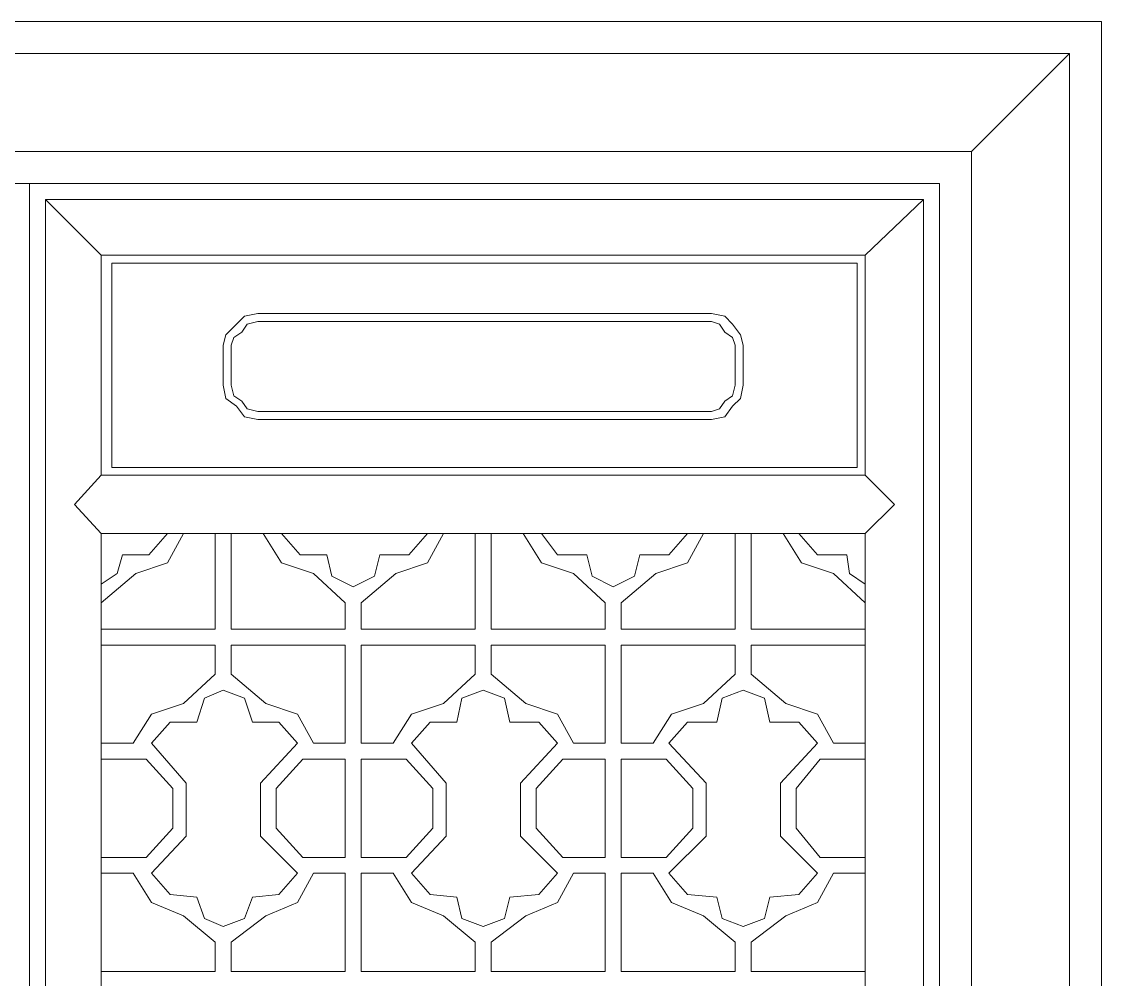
# Model space of a CAD drawing. Header units: centimetres. Extents: x -9.2 to 10.9, y -11.6 to 10.5.
# Drawn here: x 3.8 to 10.9, y 4.15 to 10.45 of the extents above; entities that cross this region are included whole.
import ezdxf

# ---------------------------------------------------------------- set-up
doc = ezdxf.new("R2010")
doc.units = ezdxf.units.CM
doc.header["$MEASUREMENT"] = 0
doc.layers.add('layer 1', color=7, linetype='Continuous')

msp = doc.modelspace()

# ---------------------------------------------------------------- linework, layer by layer
at = {"layer": 'layer 1', "color": 250, "lineweight": 0}
for points, knots in [([(-9.19759, 10.45281), (-9.19759, 10.45281), (10.90362, 10.45281), (10.90362, 10.45281), (10.90362, 10.45281), (10.90362, 10.45281), (10.90362, -11.56967), (10.90362, -11.56967), (10.90362, -11.56967), (10.90362, -11.56967), (-9.19759, -11.56967), (-9.19759, -11.56967), (-9.19759, -11.56967), (-9.19759, -11.56967), (-9.19759, 10.45281), (-9.19759, 10.45281)], [0, 0, 0, 0, 0.25, 0.25, 0.25, 0.25, 0.5, 0.5, 0.5, 0.5, 0.75, 0.75, 0.75, 0.75, 1, 1, 1, 1]), ([(-8.98821, 10.2432), (-8.98821, 10.2432), (10.69401, 10.2432), (10.69401, 10.2432), (10.69401, 10.2432), (10.69401, 10.2432), (10.69401, -11.36006), (10.69401, -11.36006), (10.69401, -11.36006), (10.69401, -11.36006), (-8.98821, -11.36006), (-8.98821, -11.36006), (-8.98821, -11.36006), (-8.98821, -11.36006), (-8.98821, 10.2432), (-8.98821, 10.2432)], [0, 0, 0, 0, 0.25, 0.25, 0.25, 0.25, 0.5, 0.5, 0.5, 0.5, 0.75, 0.75, 0.75, 0.75, 1, 1, 1, 1]), ([(-8.34187, 9.59709), (-8.34187, 9.59709), (10.0479, 9.59709), (10.0479, 9.59709), (10.0479, 9.59709), (10.0479, 9.59709), (10.0479, -10.71372), (10.0479, -10.71372), (10.0479, -10.71372), (10.0479, -10.71372), (-8.34187, -10.71372), (-8.34187, -10.71372), (-8.34187, -10.71372), (-8.34187, -10.71372), (-8.34187, 9.59709), (-8.34187, 9.59709)], [0, 0, 0, 0, 0.25, 0.25, 0.25, 0.25, 0.5, 0.5, 0.5, 0.5, 0.75, 0.75, 0.75, 0.75, 1, 1, 1, 1]), ([(-2.14223, -10.50434), (-2.14223, -10.50434), (-2.14223, 9.38748), (-2.14223, 9.38748), (-2.14223, 9.38748), (-2.14223, 9.38748), (3.84803, 9.38748), (3.84803, 9.38748), (3.84803, 9.38748), (3.84803, 9.38748), (3.84803, -10.50434), (3.84803, -10.50434), (3.84803, -10.50434), (3.84803, -10.50434), (-2.14223, -10.50434), (-2.14223, -10.50434)], [0, 0, 0, 0, 0.25, 0.25, 0.25, 0.25, 0.5, 0.5, 0.5, 0.5, 0.75, 0.75, 0.75, 0.75, 1, 1, 1, 1]), ([(9.83829, -10.50434), (9.83829, -10.50434), (9.83829, 9.38748), (9.83829, 9.38748), (9.83829, 9.38748), (9.83829, 9.38748), (3.84803, 9.38748), (3.84803, 9.38748), (3.84803, 9.38748), (3.84803, 9.38748), (3.84803, -10.50434), (3.84803, -10.50434), (3.84803, -10.50434), (3.84803, -10.50434), (9.83829, -10.50434), (9.83829, -10.50434)], [0, 0, 0, 0, 0.25, 0.25, 0.25, 0.25, 0.5, 0.5, 0.5, 0.5, 0.75, 0.75, 0.75, 0.75, 1, 1, 1, 1]), ([(3.95283, -10.39953), (3.95283, -10.39953), (9.73348, -10.39953), (9.73348, -10.39953), (9.73348, -10.39953), (9.73348, -10.39953), (9.73348, 9.28268), (9.73348, 9.28268), (9.73348, 9.28268), (9.73348, 9.28268), (3.95283, 9.28268), (3.95283, 9.28268), (3.95283, 9.28268), (3.95283, 9.28268), (3.95283, -10.39953), (3.95283, -10.39953)], [0, 0, 0, 0, 0.25, 0.25, 0.25, 0.25, 0.5, 0.5, 0.5, 0.5, 0.75, 0.75, 0.75, 0.75, 1, 1, 1, 1]), ([(9.34927, 8.91597), (9.34927, 8.91597), (4.31954, 8.91597), (4.31954, 8.91597), (4.31954, 8.91597), (4.31954, 8.91597), (4.31954, 7.46643), (4.31954, 7.46643), (4.31954, 7.46643), (4.31954, 7.46643), (9.34927, 7.46643), (9.34927, 7.46643), (9.34927, 7.46643), (9.34927, 7.46643), (9.34927, 8.91597), (9.34927, 8.91597)], [0, 0, 0, 0, 0.25, 0.25, 0.25, 0.25, 0.5, 0.5, 0.5, 0.5, 0.75, 0.75, 0.75, 0.75, 1, 1, 1, 1]), ([(4.38933, 8.86346), (4.38933, 8.86346), (4.38933, 7.51872), (4.38933, 7.51872), (4.38933, 7.51872), (4.38933, 7.51872), (9.29676, 7.51872), (9.29676, 7.51872), (9.29676, 7.51872), (9.29676, 7.51872), (9.29676, 8.86346), (9.29676, 8.86346), (9.29676, 8.86346), (9.29676, 8.86346), (4.38933, 8.86346), (4.38933, 8.86346), (4.38933, 8.86346), (4.38933, 8.86346), (9.29676, 8.86346), (9.29676, 8.86346)], [0, 0, 0, 0, 0.2, 0.2, 0.2, 0.2, 0.4, 0.4, 0.4, 0.4, 0.6, 0.6, 0.6, 0.6, 0.8, 0.8, 0.8, 0.8, 1, 1, 1, 1]), ([(5.34986, 8.53176), (5.34986, 8.53176), (5.26256, 8.51426), (5.26256, 8.51426), (5.26256, 8.51426), (5.26256, 8.51426), (5.21027, 8.46174), (5.21027, 8.46174)], [0, 0, 0, 0, 0.5, 0.5, 0.5, 0.5, 1, 1, 1, 1]), ([(8.47605, 8.46174), (8.47605, 8.46174), (8.42376, 8.51426), (8.42376, 8.51426), (8.42376, 8.51426), (8.42376, 8.51426), (8.33623, 8.53176), (8.33623, 8.53176)], [0, 0, 0, 0, 0.5, 0.5, 0.5, 0.5, 1, 1, 1, 1]), ([(5.21027, 8.46174), (5.21027, 8.46174), (5.14047, 8.39195), (5.14047, 8.39195), (5.14047, 8.39195), (5.14047, 8.39195), (5.12297, 8.32215), (5.12297, 8.32215)], [0, 0, 0, 0, 0.5, 0.5, 0.5, 0.5, 1, 1, 1, 1]), ([(5.34986, 8.47925), (5.34986, 8.47925), (5.28006, 8.46174), (5.28006, 8.46174), (5.28006, 8.46174), (5.28006, 8.46174), (5.24528, 8.40945), (5.24528, 8.40945)], [0, 0, 0, 0, 0.5, 0.5, 0.5, 0.5, 1, 1, 1, 1]), ([(8.42376, 8.40945), (8.42376, 8.40945), (8.38875, 8.46174), (8.38875, 8.46174), (8.38875, 8.46174), (8.38875, 8.46174), (8.33623, 8.47925), (8.33623, 8.47925)], [0, 0, 0, 0, 0.5, 0.5, 0.5, 0.5, 1, 1, 1, 1]), ([(8.54584, 8.32215), (8.54584, 8.32215), (8.52834, 8.39195), (8.52834, 8.39195), (8.52834, 8.39195), (8.52834, 8.39195), (8.47605, 8.46174), (8.47605, 8.46174)], [0, 0, 0, 0, 0.5, 0.5, 0.5, 0.5, 1, 1, 1, 1]), ([(5.24528, 8.40945), (5.24528, 8.40945), (5.19276, 8.37444), (5.19276, 8.37444), (5.19276, 8.37444), (5.19276, 8.37444), (5.17526, 8.32215), (5.17526, 8.32215)], [0, 0, 0, 0, 0.5, 0.5, 0.5, 0.5, 1, 1, 1, 1]), ([(8.49355, 8.32215), (8.49355, 8.32215), (8.47605, 8.37444), (8.47605, 8.37444), (8.47605, 8.37444), (8.47605, 8.37444), (8.42376, 8.40945), (8.42376, 8.40945)], [0, 0, 0, 0, 0.5, 0.5, 0.5, 0.5, 1, 1, 1, 1]), ([(5.12297, 8.06025), (5.12297, 8.06025), (5.14047, 7.97295), (5.14047, 7.97295), (5.14047, 7.97295), (5.14047, 7.97295), (5.21027, 7.92044), (5.21027, 7.92044)], [0, 0, 0, 0, 0.5, 0.5, 0.5, 0.5, 1, 1, 1, 1]), ([(5.17526, 8.06025), (5.17526, 8.06025), (5.19276, 7.99023), (5.19276, 7.99023), (5.19276, 7.99023), (5.19276, 7.99023), (5.24528, 7.95545), (5.24528, 7.95545)], [0, 0, 0, 0, 0.5, 0.5, 0.5, 0.5, 1, 1, 1, 1]), ([(8.42376, 7.95545), (8.42376, 7.95545), (8.47605, 7.99023), (8.47605, 7.99023), (8.47605, 7.99023), (8.47605, 7.99023), (8.49355, 8.06025), (8.49355, 8.06025)], [0, 0, 0, 0, 0.5, 0.5, 0.5, 0.5, 1, 1, 1, 1]), ([(8.47605, 7.92044), (8.47605, 7.92044), (8.52834, 7.97295), (8.52834, 7.97295), (8.52834, 7.97295), (8.52834, 7.97295), (8.54584, 8.06025), (8.54584, 8.06025)], [0, 0, 0, 0, 0.5, 0.5, 0.5, 0.5, 1, 1, 1, 1]), ([(5.21027, 7.92044), (5.21027, 7.92044), (5.26256, 7.85064), (5.26256, 7.85064), (5.26256, 7.85064), (5.26256, 7.85064), (5.34986, 7.83314), (5.34986, 7.83314)], [0, 0, 0, 0, 0.5, 0.5, 0.5, 0.5, 1, 1, 1, 1]), ([(5.24528, 7.95545), (5.24528, 7.95545), (5.28006, 7.90293), (5.28006, 7.90293), (5.28006, 7.90293), (5.28006, 7.90293), (5.34986, 7.88543), (5.34986, 7.88543)], [0, 0, 0, 0, 0.5, 0.5, 0.5, 0.5, 1, 1, 1, 1]), ([(8.33623, 7.88543), (8.33623, 7.88543), (8.38875, 7.90293), (8.38875, 7.90293), (8.38875, 7.90293), (8.38875, 7.90293), (8.42376, 7.95545), (8.42376, 7.95545)], [0, 0, 0, 0, 0.5, 0.5, 0.5, 0.5, 1, 1, 1, 1]), ([(8.33623, 7.83314), (8.33623, 7.83314), (8.42376, 7.85064), (8.42376, 7.85064), (8.42376, 7.85064), (8.42376, 7.85064), (8.47605, 7.92044), (8.47605, 7.92044)], [0, 0, 0, 0, 0.5, 0.5, 0.5, 0.5, 1, 1, 1, 1]), ([(4.31954, 7.08222), (4.31954, 7.08222), (4.14494, 7.27433), (4.14494, 7.27433), (4.14494, 7.27433), (4.14494, 7.27433), (4.31954, 7.46643), (4.31954, 7.46643)], [0, 0, 0, 0, 0.5, 0.5, 0.5, 0.5, 1, 1, 1, 1]), ([(9.34927, 7.46643), (9.34927, 7.46643), (9.54138, 7.27433), (9.54138, 7.27433), (9.54138, 7.27433), (9.54138, 7.27433), (9.34927, 7.08222), (9.34927, 7.08222)], [0, 0, 0, 0, 0.5, 0.5, 0.5, 0.5, 1, 1, 1, 1]), ([(9.34927, -1.1435), (9.34927, -1.1435), (9.34927, 7.08222), (9.34927, 7.08222), (9.34927, 7.08222), (9.34927, 7.08222), (4.31954, 7.08222), (4.31954, 7.08222), (4.31954, 7.08222), (4.31954, 7.08222), (4.31954, -1.1435), (4.31954, -1.1435), (4.31954, -1.1435), (4.31954, -1.1435), (4.31954, -10.03283), (4.31954, -10.03283), (4.31954, -10.03283), (4.31954, -10.03283), (9.34927, -10.03283), (9.34927, -10.03283), (9.34927, -10.03283), (9.34927, -10.03283), (9.34927, -1.1435), (9.34927, -1.1435)], [0, 0, 0, 0, 0.1666667, 0.1666667, 0.1666667, 0.1666667, 0.3333333, 0.3333333, 0.3333333, 0.3333333, 0.5, 0.5, 0.5, 0.5, 0.6666667, 0.6666667, 0.6666667, 0.6666667, 0.8333333, 0.8333333, 0.8333333, 0.8333333, 1, 1, 1, 1]), ([(4.31954, 6.7503), (4.31954, 6.7503), (4.42434, 6.8201), (4.42434, 6.8201), (4.42434, 6.8201), (4.42434, 6.8201), (4.45935, 6.94241), (4.45935, 6.94241), (4.45935, 6.94241), (4.45935, 6.94241), (4.63395, 6.94241), (4.63395, 6.94241), (4.63395, 6.94241), (4.63395, 6.94241), (4.75626, 7.08222), (4.75626, 7.08222)], [0, 0, 0, 0, 0.25, 0.25, 0.25, 0.25, 0.5, 0.5, 0.5, 0.5, 0.75, 0.75, 0.75, 0.75, 1, 1, 1, 1]), ([(4.31954, 6.628), (4.31954, 6.628), (4.54665, 6.8201), (4.54665, 6.8201), (4.54665, 6.8201), (4.54665, 6.8201), (4.75626, 6.89012), (4.75626, 6.89012), (4.75626, 6.89012), (4.75626, 6.89012), (4.86107, 7.08222), (4.86107, 7.08222), (4.86107, 7.08222), (4.86107, 7.08222), (5.07045, 7.08222), (5.07045, 7.08222), (5.07045, 7.08222), (5.07045, 7.08222), (5.07045, 6.4534), (5.07045, 6.4534), (5.07045, 6.4534), (5.07045, 6.4534), (4.31954, 6.4534), (4.31954, 6.4534)], [0, 0, 0, 0, 0.1666667, 0.1666667, 0.1666667, 0.1666667, 0.3333333, 0.3333333, 0.3333333, 0.3333333, 0.5, 0.5, 0.5, 0.5, 0.6666667, 0.6666667, 0.6666667, 0.6666667, 0.8333333, 0.8333333, 0.8333333, 0.8333333, 1, 1, 1, 1]), ([(5.38487, 7.08222), (5.38487, 7.08222), (5.50718, 6.89012), (5.50718, 6.89012), (5.50718, 6.89012), (5.50718, 6.89012), (5.71679, 6.8201), (5.71679, 6.8201)], [0, 0, 0, 0, 0.5, 0.5, 0.5, 0.5, 1, 1, 1, 1]), ([(5.50718, 7.08222), (5.50718, 7.08222), (5.62949, 6.94241), (5.62949, 6.94241), (5.62949, 6.94241), (5.62949, 6.94241), (5.80409, 6.94241), (5.80409, 6.94241), (5.80409, 6.94241), (5.80409, 6.94241), (5.83887, 6.80282), (5.83887, 6.80282), (5.83887, 6.80282), (5.83887, 6.80282), (5.97869, 6.7328), (5.97869, 6.7328), (5.97869, 6.7328), (5.97869, 6.7328), (6.11828, 6.80282), (6.11828, 6.80282), (6.11828, 6.80282), (6.11828, 6.80282), (6.15329, 6.94241), (6.15329, 6.94241), (6.15329, 6.94241), (6.15329, 6.94241), (6.34539, 6.94241), (6.34539, 6.94241), (6.34539, 6.94241), (6.34539, 6.94241), (6.4677, 7.08222), (6.4677, 7.08222)], [0, 0, 0, 0, 0.125, 0.125, 0.125, 0.125, 0.25, 0.25, 0.25, 0.25, 0.375, 0.375, 0.375, 0.375, 0.5, 0.5, 0.5, 0.5, 0.625, 0.625, 0.625, 0.625, 0.75, 0.75, 0.75, 0.75, 0.875, 0.875, 0.875, 0.875, 1, 1, 1, 1]), ([(6.25809, 6.8201), (6.25809, 6.8201), (6.4677, 6.89012), (6.4677, 6.89012), (6.4677, 6.89012), (6.4677, 6.89012), (6.57251, 7.08222), (6.57251, 7.08222)], [0, 0, 0, 0, 0.5, 0.5, 0.5, 0.5, 1, 1, 1, 1]), ([(7.0963, 7.08222), (7.0963, 7.08222), (7.21861, 6.89012), (7.21861, 6.89012), (7.21861, 6.89012), (7.21861, 6.89012), (7.42822, 6.8201), (7.42822, 6.8201)], [0, 0, 0, 0, 0.5, 0.5, 0.5, 0.5, 1, 1, 1, 1]), ([(7.21861, 7.08222), (7.21861, 7.08222), (7.32342, 6.94241), (7.32342, 6.94241), (7.32342, 6.94241), (7.32342, 6.94241), (7.51552, 6.94241), (7.51552, 6.94241), (7.51552, 6.94241), (7.51552, 6.94241), (7.55053, 6.80282), (7.55053, 6.80282), (7.55053, 6.80282), (7.55053, 6.80282), (7.69012, 6.7328), (7.69012, 6.7328), (7.69012, 6.7328), (7.69012, 6.7328), (7.82994, 6.80282), (7.82994, 6.80282), (7.82994, 6.80282), (7.82994, 6.80282), (7.86472, 6.94241), (7.86472, 6.94241), (7.86472, 6.94241), (7.86472, 6.94241), (8.05683, 6.94241), (8.05683, 6.94241), (8.05683, 6.94241), (8.05683, 6.94241), (8.17914, 7.08222), (8.17914, 7.08222)], [0, 0, 0, 0, 0.125, 0.125, 0.125, 0.125, 0.25, 0.25, 0.25, 0.25, 0.375, 0.375, 0.375, 0.375, 0.5, 0.5, 0.5, 0.5, 0.625, 0.625, 0.625, 0.625, 0.75, 0.75, 0.75, 0.75, 0.875, 0.875, 0.875, 0.875, 1, 1, 1, 1]), ([(7.96953, 6.8201), (7.96953, 6.8201), (8.17914, 6.89012), (8.17914, 6.89012), (8.17914, 6.89012), (8.17914, 6.89012), (8.28394, 7.08222), (8.28394, 7.08222)], [0, 0, 0, 0, 0.5, 0.5, 0.5, 0.5, 1, 1, 1, 1]), ([(8.80797, 7.08222), (8.80797, 7.08222), (8.59836, 7.08222), (8.59836, 7.08222), (8.59836, 7.08222), (8.59836, 7.08222), (8.59836, 6.4534), (8.59836, 6.4534), (8.59836, 6.4534), (8.59836, 6.4534), (9.34927, 6.4534), (9.34927, 6.4534)], [0, 0, 0, 0, 0.3333333, 0.3333333, 0.3333333, 0.3333333, 0.6666667, 0.6666667, 0.6666667, 0.6666667, 1, 1, 1, 1]), ([(8.80797, 7.08222), (8.80797, 7.08222), (8.93005, 6.89012), (8.93005, 6.89012), (8.93005, 6.89012), (8.93005, 6.89012), (9.13966, 6.8201), (9.13966, 6.8201)], [0, 0, 0, 0, 0.5, 0.5, 0.5, 0.5, 1, 1, 1, 1]), ([(8.91255, 7.08222), (8.91255, 7.08222), (9.03486, 6.94241), (9.03486, 6.94241), (9.03486, 6.94241), (9.03486, 6.94241), (9.22696, 6.94241), (9.22696, 6.94241)], [0, 0, 0, 0, 0.5, 0.5, 0.5, 0.5, 1, 1, 1, 1]), ([(9.22696, 6.94241), (9.22696, 6.94241), (9.24447, 6.8201), (9.24447, 6.8201), (9.24447, 6.8201), (9.24447, 6.8201), (9.34927, 6.7503), (9.34927, 6.7503)], [0, 0, 0, 0, 0.5, 0.5, 0.5, 0.5, 1, 1, 1, 1]), ([(5.12297, 6.05168), (5.12297, 6.05168), (5.00066, 5.99939), (5.00066, 5.99939), (5.00066, 5.99939), (5.00066, 5.99939), (4.94837, 5.8423), (4.94837, 5.8423)], [0, 0, 0, 0, 0.5, 0.5, 0.5, 0.5, 1, 1, 1, 1]), ([(5.31507, 5.8423), (5.31507, 5.8423), (5.26256, 5.99939), (5.26256, 5.99939), (5.26256, 5.99939), (5.26256, 5.99939), (5.12297, 6.05168), (5.12297, 6.05168)], [0, 0, 0, 0, 0.5, 0.5, 0.5, 0.5, 1, 1, 1, 1]), ([(6.83441, 6.05168), (6.83441, 6.05168), (6.69459, 5.99939), (6.69459, 5.99939), (6.69459, 5.99939), (6.69459, 5.99939), (6.65981, 5.8423), (6.65981, 5.8423)], [0, 0, 0, 0, 0.5, 0.5, 0.5, 0.5, 1, 1, 1, 1]), ([(7.00901, 5.8423), (7.00901, 5.8423), (6.97422, 5.99939), (6.97422, 5.99939), (6.97422, 5.99939), (6.97422, 5.99939), (6.83441, 6.05168), (6.83441, 6.05168)], [0, 0, 0, 0, 0.5, 0.5, 0.5, 0.5, 1, 1, 1, 1]), ([(8.54584, 6.05168), (8.54584, 6.05168), (8.40625, 5.99939), (8.40625, 5.99939), (8.40625, 5.99939), (8.40625, 5.99939), (8.37124, 5.8423), (8.37124, 5.8423)], [0, 0, 0, 0, 0.5, 0.5, 0.5, 0.5, 1, 1, 1, 1]), ([(8.72044, 5.8423), (8.72044, 5.8423), (8.68566, 5.99939), (8.68566, 5.99939), (8.68566, 5.99939), (8.68566, 5.99939), (8.54584, 6.05168), (8.54584, 6.05168)], [0, 0, 0, 0, 0.5, 0.5, 0.5, 0.5, 1, 1, 1, 1]), ([(4.86107, 5.96438), (4.86107, 5.96438), (4.65146, 5.89459), (4.65146, 5.89459), (4.65146, 5.89459), (4.65146, 5.89459), (4.52915, 5.70248), (4.52915, 5.70248)], [0, 0, 0, 0, 0.5, 0.5, 0.5, 0.5, 1, 1, 1, 1]), ([(5.71679, 5.70248), (5.71679, 5.70248), (5.61198, 5.89459), (5.61198, 5.89459), (5.61198, 5.89459), (5.61198, 5.89459), (5.40237, 5.96438), (5.40237, 5.96438)], [0, 0, 0, 0, 0.5, 0.5, 0.5, 0.5, 1, 1, 1, 1]), ([(6.57251, 5.96438), (6.57251, 5.96438), (6.3629, 5.89459), (6.3629, 5.89459), (6.3629, 5.89459), (6.3629, 5.89459), (6.24059, 5.70248), (6.24059, 5.70248)], [0, 0, 0, 0, 0.5, 0.5, 0.5, 0.5, 1, 1, 1, 1]), ([(7.42822, 5.70248), (7.42822, 5.70248), (7.32342, 5.89459), (7.32342, 5.89459), (7.32342, 5.89459), (7.32342, 5.89459), (7.11381, 5.96438), (7.11381, 5.96438)], [0, 0, 0, 0, 0.5, 0.5, 0.5, 0.5, 1, 1, 1, 1]), ([(8.28394, 5.96438), (8.28394, 5.96438), (8.07433, 5.89459), (8.07433, 5.89459), (8.07433, 5.89459), (8.07433, 5.89459), (7.95202, 5.70248), (7.95202, 5.70248)], [0, 0, 0, 0, 0.5, 0.5, 0.5, 0.5, 1, 1, 1, 1]), ([(9.13966, 5.70248), (9.13966, 5.70248), (9.03486, 5.89459), (9.03486, 5.89459), (9.03486, 5.89459), (9.03486, 5.89459), (8.82525, 5.96438), (8.82525, 5.96438)], [0, 0, 0, 0, 0.5, 0.5, 0.5, 0.5, 1, 1, 1, 1]), ([(4.94837, 5.8423), (4.94837, 5.8423), (4.77354, 5.8423), (4.77354, 5.8423), (4.77354, 5.8423), (4.77354, 5.8423), (4.65146, 5.70248), (4.65146, 5.70248)], [0, 0, 0, 0, 0.5, 0.5, 0.5, 0.5, 1, 1, 1, 1]), ([(5.61198, 5.70248), (5.61198, 5.70248), (5.48967, 5.8423), (5.48967, 5.8423), (5.48967, 5.8423), (5.48967, 5.8423), (5.31507, 5.8423), (5.31507, 5.8423)], [0, 0, 0, 0, 0.5, 0.5, 0.5, 0.5, 1, 1, 1, 1]), ([(6.65981, 5.8423), (6.65981, 5.8423), (6.48521, 5.8423), (6.48521, 5.8423), (6.48521, 5.8423), (6.48521, 5.8423), (6.3629, 5.70248), (6.3629, 5.70248)], [0, 0, 0, 0, 0.5, 0.5, 0.5, 0.5, 1, 1, 1, 1]), ([(7.32342, 5.70248), (7.32342, 5.70248), (7.20111, 5.8423), (7.20111, 5.8423), (7.20111, 5.8423), (7.20111, 5.8423), (7.00901, 5.8423), (7.00901, 5.8423)], [0, 0, 0, 0, 0.5, 0.5, 0.5, 0.5, 1, 1, 1, 1]), ([(8.37124, 5.8423), (8.37124, 5.8423), (8.17914, 5.8423), (8.17914, 5.8423), (8.17914, 5.8423), (8.17914, 5.8423), (8.05683, 5.70248), (8.05683, 5.70248)], [0, 0, 0, 0, 0.5, 0.5, 0.5, 0.5, 1, 1, 1, 1]), ([(9.03486, 5.70248), (9.03486, 5.70248), (8.91255, 5.8423), (8.91255, 5.8423), (8.91255, 5.8423), (8.91255, 5.8423), (8.72044, 5.8423), (8.72044, 5.8423)], [0, 0, 0, 0, 0.5, 0.5, 0.5, 0.5, 1, 1, 1, 1]), ([(4.65146, 4.84676), (4.65146, 4.84676), (4.87835, 5.09116), (4.87835, 5.09116), (4.87835, 5.09116), (4.87835, 5.09116), (4.87835, 5.44058), (4.87835, 5.44058), (4.87835, 5.44058), (4.87835, 5.44058), (4.65146, 5.70248), (4.65146, 5.70248)], [0, 0, 0, 0, 0.3333333, 0.3333333, 0.3333333, 0.3333333, 0.6666667, 0.6666667, 0.6666667, 0.6666667, 1, 1, 1, 1]), ([(5.61198, 5.70248), (5.61198, 5.70248), (5.36736, 5.44058), (5.36736, 5.44058), (5.36736, 5.44058), (5.36736, 5.44058), (5.36736, 5.09116), (5.36736, 5.09116), (5.36736, 5.09116), (5.36736, 5.09116), (5.61198, 4.84676), (5.61198, 4.84676)], [0, 0, 0, 0, 0.3333333, 0.3333333, 0.3333333, 0.3333333, 0.6666667, 0.6666667, 0.6666667, 0.6666667, 1, 1, 1, 1]), ([(6.3629, 4.84676), (6.3629, 4.84676), (6.59001, 5.09116), (6.59001, 5.09116), (6.59001, 5.09116), (6.59001, 5.09116), (6.59001, 5.44058), (6.59001, 5.44058), (6.59001, 5.44058), (6.59001, 5.44058), (6.3629, 5.70248), (6.3629, 5.70248)], [0, 0, 0, 0, 0.3333333, 0.3333333, 0.3333333, 0.3333333, 0.6666667, 0.6666667, 0.6666667, 0.6666667, 1, 1, 1, 1]), ([(7.32342, 5.70248), (7.32342, 5.70248), (7.0788, 5.44058), (7.0788, 5.44058), (7.0788, 5.44058), (7.0788, 5.44058), (7.0788, 5.09116), (7.0788, 5.09116), (7.0788, 5.09116), (7.0788, 5.09116), (7.32342, 4.84676), (7.32342, 4.84676)], [0, 0, 0, 0, 0.3333333, 0.3333333, 0.3333333, 0.3333333, 0.6666667, 0.6666667, 0.6666667, 0.6666667, 1, 1, 1, 1]), ([(8.05683, 4.84676), (8.05683, 4.84676), (8.30145, 5.09116), (8.30145, 5.09116), (8.30145, 5.09116), (8.30145, 5.09116), (8.30145, 5.44058), (8.30145, 5.44058), (8.30145, 5.44058), (8.30145, 5.44058), (8.05683, 5.70248), (8.05683, 5.70248)], [0, 0, 0, 0, 0.3333333, 0.3333333, 0.3333333, 0.3333333, 0.6666667, 0.6666667, 0.6666667, 0.6666667, 1, 1, 1, 1]), ([(9.03486, 5.70248), (9.03486, 5.70248), (8.79046, 5.44058), (8.79046, 5.44058), (8.79046, 5.44058), (8.79046, 5.44058), (8.79046, 5.09116), (8.79046, 5.09116), (8.79046, 5.09116), (8.79046, 5.09116), (9.03486, 4.84676), (9.03486, 4.84676)], [0, 0, 0, 0, 0.3333333, 0.3333333, 0.3333333, 0.3333333, 0.6666667, 0.6666667, 0.6666667, 0.6666667, 1, 1, 1, 1]), ([(4.61645, 4.95157), (4.61645, 4.95157), (4.79105, 5.14367), (4.79105, 5.14367), (4.79105, 5.14367), (4.79105, 5.14367), (4.79105, 5.40557), (4.79105, 5.40557), (4.79105, 5.40557), (4.79105, 5.40557), (4.61645, 5.59768), (4.61645, 5.59768)], [0, 0, 0, 0, 0.3333333, 0.3333333, 0.3333333, 0.3333333, 0.6666667, 0.6666667, 0.6666667, 0.6666667, 1, 1, 1, 1]), ([(5.64677, 5.59768), (5.64677, 5.59768), (5.47217, 5.40557), (5.47217, 5.40557), (5.47217, 5.40557), (5.47217, 5.40557), (5.47217, 5.14367), (5.47217, 5.14367), (5.47217, 5.14367), (5.47217, 5.14367), (5.64677, 4.95157), (5.64677, 4.95157)], [0, 0, 0, 0, 0.3333333, 0.3333333, 0.3333333, 0.3333333, 0.6666667, 0.6666667, 0.6666667, 0.6666667, 1, 1, 1, 1]), ([(6.32789, 4.95157), (6.32789, 4.95157), (6.50249, 5.14367), (6.50249, 5.14367), (6.50249, 5.14367), (6.50249, 5.14367), (6.50249, 5.40557), (6.50249, 5.40557), (6.50249, 5.40557), (6.50249, 5.40557), (6.32789, 5.59768), (6.32789, 5.59768)], [0, 0, 0, 0, 0.3333333, 0.3333333, 0.3333333, 0.3333333, 0.6666667, 0.6666667, 0.6666667, 0.6666667, 1, 1, 1, 1]), ([(7.35843, 5.59768), (7.35843, 5.59768), (7.1836, 5.40557), (7.1836, 5.40557), (7.1836, 5.40557), (7.1836, 5.40557), (7.1836, 5.14367), (7.1836, 5.14367), (7.1836, 5.14367), (7.1836, 5.14367), (7.35843, 4.95157), (7.35843, 4.95157)], [0, 0, 0, 0, 0.3333333, 0.3333333, 0.3333333, 0.3333333, 0.6666667, 0.6666667, 0.6666667, 0.6666667, 1, 1, 1, 1]), ([(8.03932, 4.95157), (8.03932, 4.95157), (8.21415, 5.14367), (8.21415, 5.14367), (8.21415, 5.14367), (8.21415, 5.14367), (8.21415, 5.40557), (8.21415, 5.40557), (8.21415, 5.40557), (8.21415, 5.40557), (8.03932, 5.59768), (8.03932, 5.59768)], [0, 0, 0, 0, 0.3333333, 0.3333333, 0.3333333, 0.3333333, 0.6666667, 0.6666667, 0.6666667, 0.6666667, 1, 1, 1, 1]), ([(9.05236, 5.59768), (9.05236, 5.59768), (8.89527, 5.40557), (8.89527, 5.40557), (8.89527, 5.40557), (8.89527, 5.40557), (8.89527, 5.14367), (8.89527, 5.14367), (8.89527, 5.14367), (8.89527, 5.14367), (9.05236, 4.95157), (9.05236, 4.95157)], [0, 0, 0, 0, 0.3333333, 0.3333333, 0.3333333, 0.3333333, 0.6666667, 0.6666667, 0.6666667, 0.6666667, 1, 1, 1, 1]), ([(4.52915, 4.84676), (4.52915, 4.84676), (4.65146, 4.65466), (4.65146, 4.65466), (4.65146, 4.65466), (4.65146, 4.65466), (4.86107, 4.56736), (4.86107, 4.56736)], [0, 0, 0, 0, 0.5, 0.5, 0.5, 0.5, 1, 1, 1, 1]), ([(4.65146, 4.84676), (4.65146, 4.84676), (4.77354, 4.70695), (4.77354, 4.70695), (4.77354, 4.70695), (4.77354, 4.70695), (4.94837, 4.68967), (4.94837, 4.68967)], [0, 0, 0, 0, 0.5, 0.5, 0.5, 0.5, 1, 1, 1, 1]), ([(5.31507, 4.68967), (5.31507, 4.68967), (5.48967, 4.70695), (5.48967, 4.70695), (5.48967, 4.70695), (5.48967, 4.70695), (5.61198, 4.84676), (5.61198, 4.84676)], [0, 0, 0, 0, 0.5, 0.5, 0.5, 0.5, 1, 1, 1, 1]), ([(5.40237, 4.56736), (5.40237, 4.56736), (5.61198, 4.65466), (5.61198, 4.65466), (5.61198, 4.65466), (5.61198, 4.65466), (5.71679, 4.84676), (5.71679, 4.84676)], [0, 0, 0, 0, 0.5, 0.5, 0.5, 0.5, 1, 1, 1, 1]), ([(6.24059, 4.84676), (6.24059, 4.84676), (6.3629, 4.65466), (6.3629, 4.65466), (6.3629, 4.65466), (6.3629, 4.65466), (6.57251, 4.56736), (6.57251, 4.56736)], [0, 0, 0, 0, 0.5, 0.5, 0.5, 0.5, 1, 1, 1, 1]), ([(6.3629, 4.84676), (6.3629, 4.84676), (6.48521, 4.70695), (6.48521, 4.70695), (6.48521, 4.70695), (6.48521, 4.70695), (6.65981, 4.68967), (6.65981, 4.68967)], [0, 0, 0, 0, 0.5, 0.5, 0.5, 0.5, 1, 1, 1, 1]), ([(7.00901, 4.68967), (7.00901, 4.68967), (7.20111, 4.70695), (7.20111, 4.70695), (7.20111, 4.70695), (7.20111, 4.70695), (7.32342, 4.84676), (7.32342, 4.84676)], [0, 0, 0, 0, 0.5, 0.5, 0.5, 0.5, 1, 1, 1, 1]), ([(7.11381, 4.56736), (7.11381, 4.56736), (7.32342, 4.65466), (7.32342, 4.65466), (7.32342, 4.65466), (7.32342, 4.65466), (7.42822, 4.84676), (7.42822, 4.84676)], [0, 0, 0, 0, 0.5, 0.5, 0.5, 0.5, 1, 1, 1, 1]), ([(7.95202, 4.84676), (7.95202, 4.84676), (8.07433, 4.65466), (8.07433, 4.65466), (8.07433, 4.65466), (8.07433, 4.65466), (8.28394, 4.56736), (8.28394, 4.56736)], [0, 0, 0, 0, 0.5, 0.5, 0.5, 0.5, 1, 1, 1, 1]), ([(8.05683, 4.84676), (8.05683, 4.84676), (8.17914, 4.70695), (8.17914, 4.70695), (8.17914, 4.70695), (8.17914, 4.70695), (8.37124, 4.68967), (8.37124, 4.68967)], [0, 0, 0, 0, 0.5, 0.5, 0.5, 0.5, 1, 1, 1, 1]), ([(8.72044, 4.68967), (8.72044, 4.68967), (8.91255, 4.70695), (8.91255, 4.70695), (8.91255, 4.70695), (8.91255, 4.70695), (9.03486, 4.84676), (9.03486, 4.84676)], [0, 0, 0, 0, 0.5, 0.5, 0.5, 0.5, 1, 1, 1, 1]), ([(8.82525, 4.56736), (8.82525, 4.56736), (9.03486, 4.65466), (9.03486, 4.65466), (9.03486, 4.65466), (9.03486, 4.65466), (9.13966, 4.84676), (9.13966, 4.84676)], [0, 0, 0, 0, 0.5, 0.5, 0.5, 0.5, 1, 1, 1, 1]), ([(4.94837, 4.68967), (4.94837, 4.68967), (5.00066, 4.54985), (5.00066, 4.54985), (5.00066, 4.54985), (5.00066, 4.54985), (5.12297, 4.49756), (5.12297, 4.49756)], [0, 0, 0, 0, 0.5, 0.5, 0.5, 0.5, 1, 1, 1, 1]), ([(5.12297, 4.49756), (5.12297, 4.49756), (5.26256, 4.54985), (5.26256, 4.54985), (5.26256, 4.54985), (5.26256, 4.54985), (5.31507, 4.68967), (5.31507, 4.68967)], [0, 0, 0, 0, 0.5, 0.5, 0.5, 0.5, 1, 1, 1, 1]), ([(6.65981, 4.68967), (6.65981, 4.68967), (6.69459, 4.54985), (6.69459, 4.54985), (6.69459, 4.54985), (6.69459, 4.54985), (6.83441, 4.49756), (6.83441, 4.49756)], [0, 0, 0, 0, 0.5, 0.5, 0.5, 0.5, 1, 1, 1, 1]), ([(6.83441, 4.49756), (6.83441, 4.49756), (6.97422, 4.54985), (6.97422, 4.54985), (6.97422, 4.54985), (6.97422, 4.54985), (7.00901, 4.68967), (7.00901, 4.68967)], [0, 0, 0, 0, 0.5, 0.5, 0.5, 0.5, 1, 1, 1, 1]), ([(8.37124, 4.68967), (8.37124, 4.68967), (8.40625, 4.54985), (8.40625, 4.54985), (8.40625, 4.54985), (8.40625, 4.54985), (8.54584, 4.49756), (8.54584, 4.49756)], [0, 0, 0, 0, 0.5, 0.5, 0.5, 0.5, 1, 1, 1, 1]), ([(8.54584, 4.49756), (8.54584, 4.49756), (8.68566, 4.54985), (8.68566, 4.54985), (8.68566, 4.54985), (8.68566, 4.54985), (8.72044, 4.68967), (8.72044, 4.68967)], [0, 0, 0, 0, 0.5, 0.5, 0.5, 0.5, 1, 1, 1, 1])]:
    msp.add_open_spline(points, degree=3, knots=knots, dxfattribs=at)
for points in [[(10.69401, 10.2432), (10.69401, 10.2432), (10.0479, 9.59709), (10.0479, 9.59709)], [(3.95283, 9.28268), (3.95283, 9.28268), (4.31954, 8.91597), (4.31954, 8.91597)], [(9.34927, 8.91597), (9.34927, 8.91597), (9.73348, 9.28268), (9.73348, 9.28268)], [(4.38933, 8.86346), (4.38933, 8.86346), (4.38933, 7.51872), (4.38933, 7.51872)], [(9.29676, 8.86346), (9.29676, 8.86346), (9.29676, 7.51872), (9.29676, 7.51872)], [(8.33623, 8.53176), (8.33623, 8.53176), (5.34986, 8.53176), (5.34986, 8.53176)], [(8.33623, 8.47925), (8.33623, 8.47925), (5.34986, 8.47925), (5.34986, 8.47925)], [(5.12297, 8.32215), (5.12297, 8.32215), (5.12297, 8.06025), (5.12297, 8.06025)], [(5.17526, 8.32215), (5.17526, 8.32215), (5.17526, 8.06025), (5.17526, 8.06025)], [(8.49355, 8.06025), (8.49355, 8.06025), (8.49355, 8.32215), (8.49355, 8.32215)], [(8.54584, 8.06025), (8.54584, 8.06025), (8.54584, 8.32215), (8.54584, 8.32215)], [(5.34986, 7.88543), (5.34986, 7.88543), (8.33623, 7.88543), (8.33623, 7.88543)], [(5.34986, 7.83314), (5.34986, 7.83314), (8.33623, 7.83314), (8.33623, 7.83314)], [(5.38487, 7.08222), (5.38487, 7.08222), (5.17526, 7.08222), (5.17526, 7.08222)], [(5.17526, 7.08222), (5.17526, 7.08222), (5.17526, 6.4534), (5.17526, 6.4534)], [(6.57251, 7.08222), (6.57251, 7.08222), (6.78211, 7.08222), (6.78211, 7.08222)], [(6.78211, 7.08222), (6.78211, 7.08222), (6.78211, 6.4534), (6.78211, 6.4534)], [(7.0963, 7.08222), (7.0963, 7.08222), (6.8867, 7.08222), (6.8867, 7.08222)], [(6.8867, 7.08222), (6.8867, 7.08222), (6.8867, 6.4534), (6.8867, 6.4534)], [(8.28394, 7.08222), (8.28394, 7.08222), (8.49355, 7.08222), (8.49355, 7.08222)], [(8.49355, 7.08222), (8.49355, 7.08222), (8.49355, 6.4534), (8.49355, 6.4534)], [(5.71679, 6.8201), (5.71679, 6.8201), (5.92617, 6.628), (5.92617, 6.628)], [(6.03098, 6.628), (6.03098, 6.628), (6.25809, 6.8201), (6.25809, 6.8201)], [(7.42822, 6.8201), (7.42822, 6.8201), (7.63783, 6.628), (7.63783, 6.628)], [(7.74264, 6.628), (7.74264, 6.628), (7.96953, 6.8201), (7.96953, 6.8201)], [(9.13966, 6.8201), (9.13966, 6.8201), (9.34927, 6.628), (9.34927, 6.628)], [(5.92617, 6.4534), (5.92617, 6.4534), (5.92617, 6.628), (5.92617, 6.628)], [(6.03098, 6.4534), (6.03098, 6.4534), (6.03098, 6.628), (6.03098, 6.628)], [(7.63783, 6.4534), (7.63783, 6.4534), (7.63783, 6.628), (7.63783, 6.628)], [(7.74264, 6.4534), (7.74264, 6.4534), (7.74264, 6.628), (7.74264, 6.628)], [(5.17526, 6.4534), (5.17526, 6.4534), (5.92617, 6.4534), (5.92617, 6.4534)], [(6.78211, 6.4534), (6.78211, 6.4534), (6.03098, 6.4534), (6.03098, 6.4534)], [(6.8867, 6.4534), (6.8867, 6.4534), (7.63783, 6.4534), (7.63783, 6.4534)], [(8.49355, 6.4534), (8.49355, 6.4534), (7.74264, 6.4534), (7.74264, 6.4534)], [(4.31954, 6.34859), (4.31954, 6.34859), (4.31954, 5.70248), (4.31954, 5.70248)], [(5.07045, 6.34859), (5.07045, 6.34859), (4.31954, 6.34859), (4.31954, 6.34859)], [(5.07045, 6.15649), (5.07045, 6.15649), (5.07045, 6.34859), (5.07045, 6.34859)], [(5.17526, 6.15649), (5.17526, 6.15649), (5.17526, 6.34859), (5.17526, 6.34859)], [(5.17526, 6.34859), (5.17526, 6.34859), (5.92617, 6.34859), (5.92617, 6.34859)], [(5.92617, 6.34859), (5.92617, 6.34859), (5.92617, 5.70248), (5.92617, 5.70248)], [(6.03098, 5.70248), (6.03098, 5.70248), (6.03098, 6.34859), (6.03098, 6.34859)], [(6.03098, 6.34859), (6.03098, 6.34859), (6.78211, 6.34859), (6.78211, 6.34859)], [(6.78211, 6.34859), (6.78211, 6.34859), (6.78211, 6.15649), (6.78211, 6.15649)], [(6.8867, 6.15649), (6.8867, 6.15649), (6.8867, 6.34859), (6.8867, 6.34859)], [(6.8867, 6.34859), (6.8867, 6.34859), (7.63783, 6.34859), (7.63783, 6.34859)], [(7.63783, 6.34859), (7.63783, 6.34859), (7.63783, 5.70248), (7.63783, 5.70248)], [(7.74264, 5.70248), (7.74264, 5.70248), (7.74264, 6.34859), (7.74264, 6.34859)], [(7.74264, 6.34859), (7.74264, 6.34859), (8.49355, 6.34859), (8.49355, 6.34859)], [(8.49355, 6.34859), (8.49355, 6.34859), (8.49355, 6.15649), (8.49355, 6.15649)], [(8.59836, 6.15649), (8.59836, 6.15649), (8.59836, 6.34859), (8.59836, 6.34859)], [(8.59836, 6.34859), (8.59836, 6.34859), (9.34927, 6.34859), (9.34927, 6.34859)], [(9.34927, 6.34859), (9.34927, 6.34859), (9.34927, 5.70248), (9.34927, 5.70248)], [(5.07045, 6.15649), (5.07045, 6.15649), (4.86107, 5.96438), (4.86107, 5.96438)], [(5.40237, 5.96438), (5.40237, 5.96438), (5.17526, 6.15649), (5.17526, 6.15649)], [(6.78211, 6.15649), (6.78211, 6.15649), (6.57251, 5.96438), (6.57251, 5.96438)], [(7.11381, 5.96438), (7.11381, 5.96438), (6.8867, 6.15649), (6.8867, 6.15649)], [(8.49355, 6.15649), (8.49355, 6.15649), (8.28394, 5.96438), (8.28394, 5.96438)], [(8.82525, 5.96438), (8.82525, 5.96438), (8.59836, 6.15649), (8.59836, 6.15649)], [(4.31954, 5.70248), (4.31954, 5.70248), (4.52915, 5.70248), (4.52915, 5.70248)], [(5.92617, 5.70248), (5.92617, 5.70248), (5.71679, 5.70248), (5.71679, 5.70248)], [(6.24059, 5.70248), (6.24059, 5.70248), (6.03098, 5.70248), (6.03098, 5.70248)], [(7.63783, 5.70248), (7.63783, 5.70248), (7.42822, 5.70248), (7.42822, 5.70248)], [(7.95202, 5.70248), (7.95202, 5.70248), (7.74264, 5.70248), (7.74264, 5.70248)], [(9.34927, 5.70248), (9.34927, 5.70248), (9.13966, 5.70248), (9.13966, 5.70248)], [(4.31954, 4.95157), (4.31954, 4.95157), (4.31954, 5.59768), (4.31954, 5.59768)], [(4.31954, 5.59768), (4.31954, 5.59768), (4.61645, 5.59768), (4.61645, 5.59768)], [(5.92617, 5.59768), (5.92617, 5.59768), (5.64677, 5.59768), (5.64677, 5.59768)], [(5.92617, 4.95157), (5.92617, 4.95157), (5.92617, 5.59768), (5.92617, 5.59768)], [(6.03098, 4.95157), (6.03098, 4.95157), (6.03098, 5.59768), (6.03098, 5.59768)], [(6.03098, 5.59768), (6.03098, 5.59768), (6.32789, 5.59768), (6.32789, 5.59768)], [(7.63783, 5.59768), (7.63783, 5.59768), (7.35843, 5.59768), (7.35843, 5.59768)], [(7.63783, 4.95157), (7.63783, 4.95157), (7.63783, 5.59768), (7.63783, 5.59768)], [(7.74264, 4.95157), (7.74264, 4.95157), (7.74264, 5.59768), (7.74264, 5.59768)], [(7.74264, 5.59768), (7.74264, 5.59768), (8.03932, 5.59768), (8.03932, 5.59768)], [(9.34927, 5.59768), (9.34927, 5.59768), (9.05236, 5.59768), (9.05236, 5.59768)], [(9.34927, 4.95157), (9.34927, 4.95157), (9.34927, 5.59768), (9.34927, 5.59768)], [(4.61645, 4.95157), (4.61645, 4.95157), (4.31954, 4.95157), (4.31954, 4.95157)], [(5.64677, 4.95157), (5.64677, 4.95157), (5.92617, 4.95157), (5.92617, 4.95157)], [(6.32789, 4.95157), (6.32789, 4.95157), (6.03098, 4.95157), (6.03098, 4.95157)], [(7.35843, 4.95157), (7.35843, 4.95157), (7.63783, 4.95157), (7.63783, 4.95157)], [(8.03932, 4.95157), (8.03932, 4.95157), (7.74264, 4.95157), (7.74264, 4.95157)], [(9.05236, 4.95157), (9.05236, 4.95157), (9.34927, 4.95157), (9.34927, 4.95157)], [(4.52915, 4.84676), (4.52915, 4.84676), (4.31954, 4.84676), (4.31954, 4.84676)], [(4.31954, 4.84676), (4.31954, 4.84676), (4.31954, 4.20065), (4.31954, 4.20065)], [(5.71679, 4.84676), (5.71679, 4.84676), (5.92617, 4.84676), (5.92617, 4.84676)], [(5.92617, 4.84676), (5.92617, 4.84676), (5.92617, 4.20065), (5.92617, 4.20065)], [(6.24059, 4.84676), (6.24059, 4.84676), (6.03098, 4.84676), (6.03098, 4.84676)], [(6.03098, 4.84676), (6.03098, 4.84676), (6.03098, 4.20065), (6.03098, 4.20065)], [(7.42822, 4.84676), (7.42822, 4.84676), (7.63783, 4.84676), (7.63783, 4.84676)], [(7.63783, 4.84676), (7.63783, 4.84676), (7.63783, 4.20065), (7.63783, 4.20065)], [(7.95202, 4.84676), (7.95202, 4.84676), (7.74264, 4.84676), (7.74264, 4.84676)], [(7.74264, 4.84676), (7.74264, 4.84676), (7.74264, 4.20065), (7.74264, 4.20065)], [(9.13966, 4.84676), (9.13966, 4.84676), (9.34927, 4.84676), (9.34927, 4.84676)], [(9.34927, 4.84676), (9.34927, 4.84676), (9.34927, 4.20065), (9.34927, 4.20065)], [(4.86107, 4.56736), (4.86107, 4.56736), (5.07045, 4.39276), (5.07045, 4.39276)], [(5.17526, 4.39276), (5.17526, 4.39276), (5.40237, 4.56736), (5.40237, 4.56736)], [(6.57251, 4.56736), (6.57251, 4.56736), (6.78211, 4.39276), (6.78211, 4.39276)], [(6.8867, 4.39276), (6.8867, 4.39276), (7.11381, 4.56736), (7.11381, 4.56736)], [(8.28394, 4.56736), (8.28394, 4.56736), (8.49355, 4.39276), (8.49355, 4.39276)], [(8.59836, 4.39276), (8.59836, 4.39276), (8.82525, 4.56736), (8.82525, 4.56736)], [(5.07045, 4.20065), (5.07045, 4.20065), (5.07045, 4.39276), (5.07045, 4.39276)], [(5.17526, 4.20065), (5.17526, 4.20065), (5.17526, 4.39276), (5.17526, 4.39276)], [(6.78211, 4.20065), (6.78211, 4.20065), (6.78211, 4.39276), (6.78211, 4.39276)], [(6.8867, 4.20065), (6.8867, 4.20065), (6.8867, 4.39276), (6.8867, 4.39276)], [(8.49355, 4.20065), (8.49355, 4.20065), (8.49355, 4.39276), (8.49355, 4.39276)], [(8.59836, 4.20065), (8.59836, 4.20065), (8.59836, 4.39276), (8.59836, 4.39276)], [(4.31954, 4.20065), (4.31954, 4.20065), (5.07045, 4.20065), (5.07045, 4.20065)], [(5.92617, 4.20065), (5.92617, 4.20065), (5.17526, 4.20065), (5.17526, 4.20065)], [(6.03098, 4.20065), (6.03098, 4.20065), (6.78211, 4.20065), (6.78211, 4.20065)], [(7.63783, 4.20065), (7.63783, 4.20065), (6.8867, 4.20065), (6.8867, 4.20065)], [(7.74264, 4.20065), (7.74264, 4.20065), (8.49355, 4.20065), (8.49355, 4.20065)], [(9.34927, 4.20065), (9.34927, 4.20065), (8.59836, 4.20065), (8.59836, 4.20065)]]:
    msp.add_open_spline(points, degree=3, dxfattribs=at)

doc.saveas('drawing.dxf')
